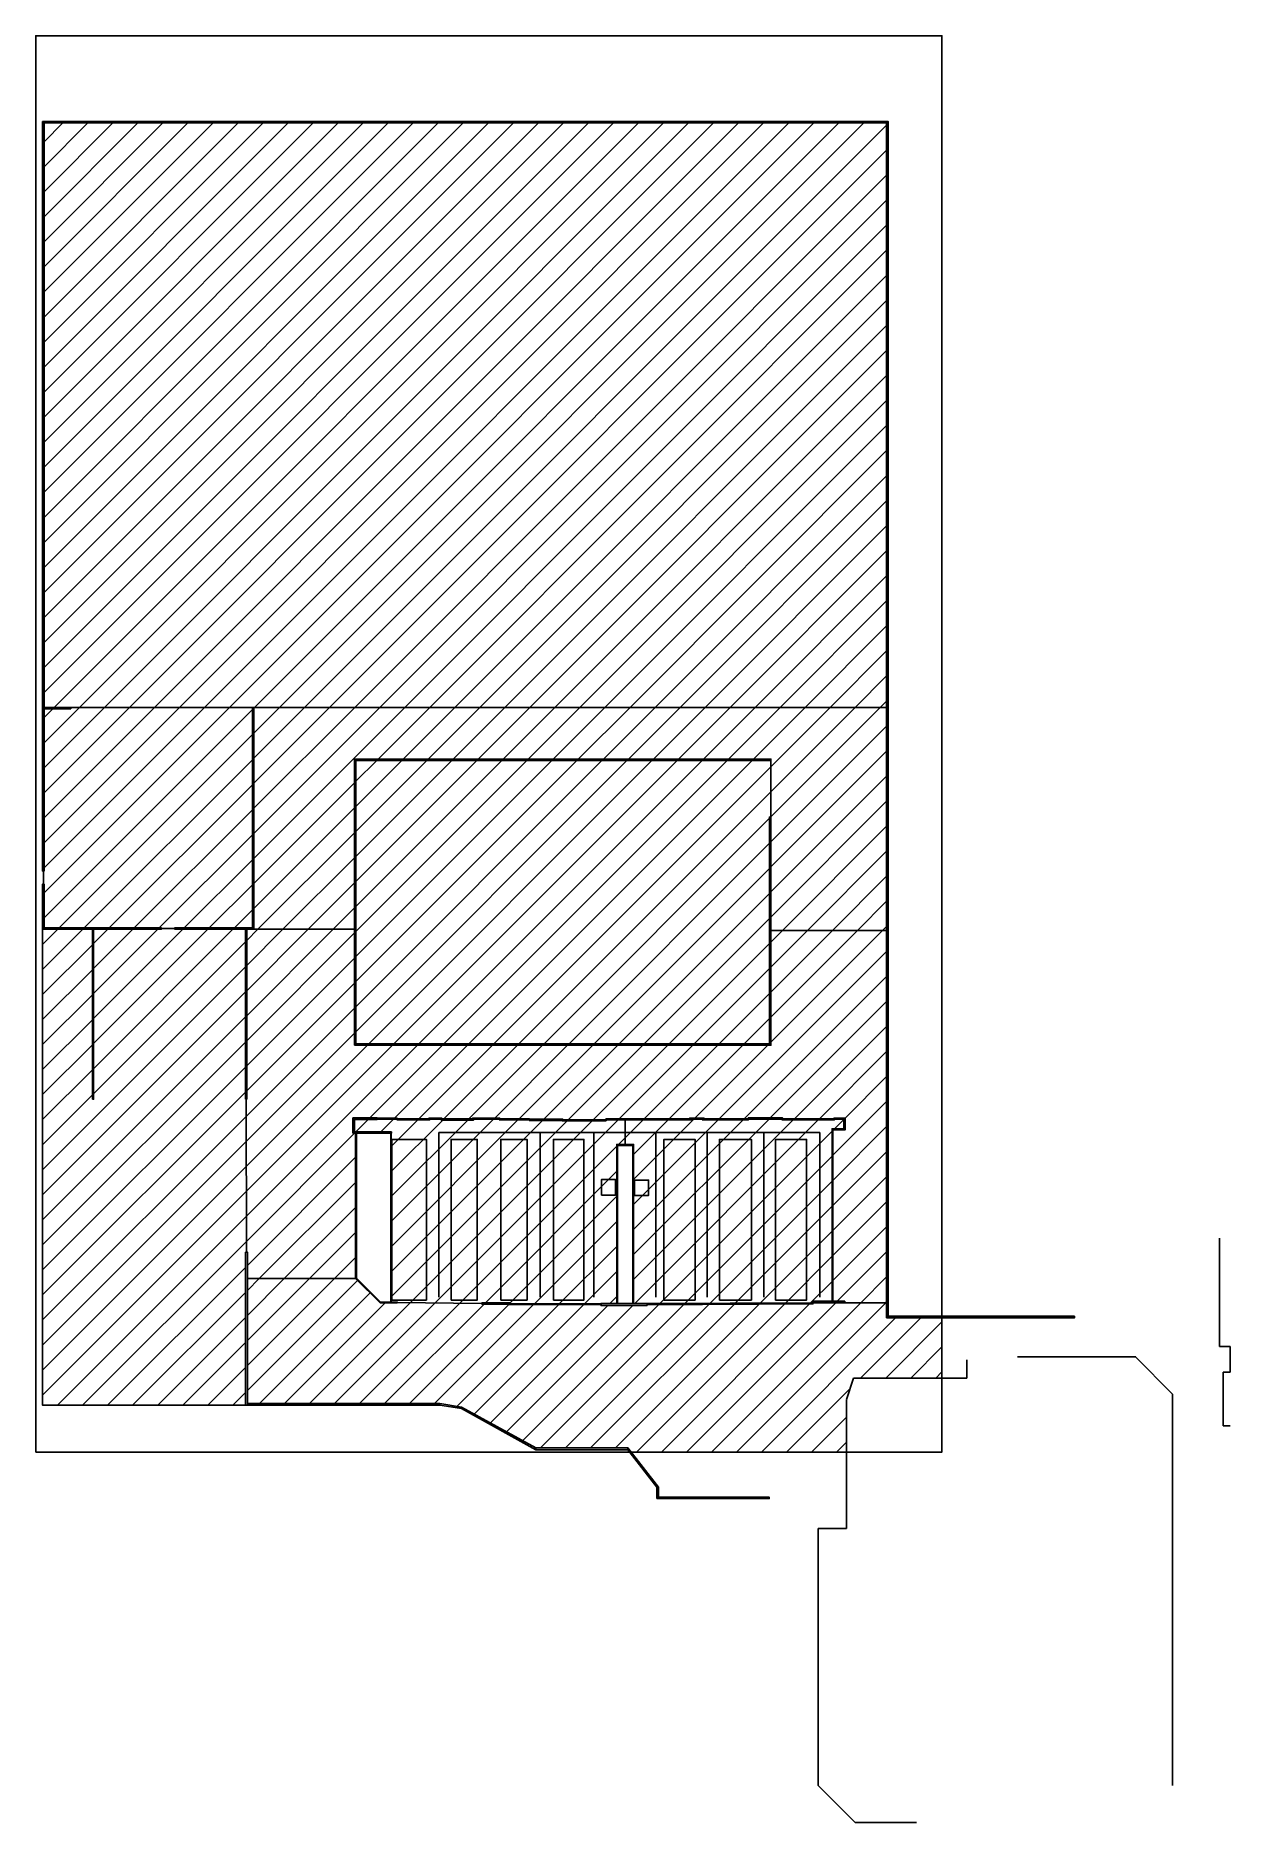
# Model space of a CAD drawing. Extents: x 0 to 84, y -26 to 100.
import ezdxf

# ---------------------------------------------------------------- set-up
doc = ezdxf.new("R2010")
doc.units = 0
doc.header["$MEASUREMENT"] = 0
doc.layers.get('0').update_dxf_attribs({"color": 3, "linetype": 'CONTINUOUS'})
doc.layers.add('[AREA]NORTH_CELL', color=9, linetype='CONTINUOUS', true_color=0xc0c0c0, transparency=0.5)
doc.layers.add('[AREA]ROAD_NORTH', color=120, linetype='CONTINUOUS', true_color=0x0ff0b8, transparency=0.5)
for name, color, linetype, transparency in [('[AREA]ROAD_MID', 170, 'CONTINUOUS', 0.5), ('[AREA]ROAD_SOUTH', 10, 'CONTINUOUS', 0.5), ('[AREA]SOUTH_PREP_EAST', 130, 'CONTINUOUS', 0.5), ('[AREA]SOUTH_PREP_WEST', 50, 'CONTINUOUS', 0.5), ('[AREA]THE_ARENA', 210, 'CONTINUOUS', 0.5), ('[AREA]WEST_CELL', 50, 'CONTINUOUS', 0.5), ('[ZONE]AVOID_ZONE', 2, 'CONTINUOUS', 0.5), ('[ZONE]DRIVABLE_ZONE', 9, 'CONTINUOUS', 0.7), ('[ZONE]EXCLUSION_ZONE', 1, 'CONTINUOUS', 0.5), ('[ZONE]PATHS', 3, 'CONTINUOUS', 0.5)]:
    doc.layers.add(name, color=color, linetype=linetype, transparency=transparency)
for name, color, linetype in [('[AREA]WEST_ANNEX', 3, 'CONTINUOUS'), ('[OBSTACLE]DOORS', 5, 'CONTINUOUS'), ('[OBSTACLE]WALLS', 15, 'CONTINUOUS')]:
    doc.layers.add(name, color=color, linetype=linetype)
doc.layers.add('[OBSTACLE]FENCE', color=2, linetype='CONTINUOUS', true_color=0xffff00)

msp = doc.modelspace()

# ---------------------------------------------------------------- hatches: boundary and pattern name
at = {"layer": '[AREA]NORTH_CELL', "linetype": 'ByBlock', "transparency": 33554508}
h = msp.add_hatch(dxfattribs=at)
h.set_pattern_fill('ANSI31', color=256, scale=10, style=2)
h.paths.add_polyline_path([(51.82, 28.83), (51.82, 28.83), (51.82, 28.83), (51.82, 44.83), (51.82, 44.83), (51.92, 44.83), (51.92, 44.83), (51.92, 44.83), (51.92, 44.83), (51.92, 48.83), (51.92, 48.83), (51.92, 48.83), (51.92, 48.83), (22.61, 48.83), (22.61, 48.83), (22.61, 48.83), (22.61, 48.83), (22.61, 28.83), (22.61, 28.83), (22.61, 28.83), (22.61, 28.83)])
at = {"layer": '[AREA]ROAD_MID', "linetype": 'ByBlock', "transparency": 33554508}
h = msp.add_hatch(dxfattribs=at)
h.set_pattern_fill('ANSI31', color=256, scale=10, style=2)
h.paths.add_polyline_path([(14.86, 24.91), (14.88, 14.12), (14.88, 14.12), (14.95, 14.12), (14.95, 14.12), (14.95, 12.25), (14.95, 12.25), (22.58, 12.26), (22.58, 12.26), (22.58, 12.26), (22.58, 12.26), (22.58, 22.51), (22.58, 22.51), (22.4, 22.51), (22.4, 22.51), (22.4, 22.61), (22.4, 22.61), (22.4, 22.61), (22.4, 22.61), (22.4, 23.6), (22.4, 23.6), (22.51, 23.6), (22.51, 23.6), (22.51, 23.59), (22.51, 23.59), (24.12, 23.59), (24.12, 23.59), (24.12, 23.58), (24.12, 23.58), (25.52, 23.58), (25.52, 23.58), (25.52, 23.53), (25.52, 23.53), (27.78, 23.53), (27.78, 23.53), (27.78, 23.58), (27.78, 23.58), (28.68, 23.58), (28.68, 23.58), (28.68, 23.52), (28.68, 23.52), (30.87, 23.52), (30.87, 23.52), (30.87, 23.58), (30.87, 23.58), (32.77, 23.58), (32.77, 23.58), (32.77, 23.53), (32.77, 23.53), (34.87, 23.53), (34.87, 23.53), (34.87, 23.51), (34.87, 23.51), (37.21, 23.51), (37.21, 23.51), (37.21, 23.46), (37.21, 23.46), (40.28, 23.46), (40.28, 23.46), (40.28, 23.53), (40.28, 23.53), (43.08, 23.53), (43.08, 23.53), (43.08, 23.53), (43.08, 23.53), (43.08, 23.53), (43.08, 23.53), (46.18, 23.53), (46.18, 23.53), (46.18, 23.58), (46.18, 23.58), (47.2, 23.58), (47.2, 23.58), (47.2, 23.53), (47.2, 23.53), (50.32, 23.53), (50.32, 23.53), (50.32, 23.59), (50.32, 23.59), (52.75, 23.59), (52.75, 23.59), (52.75, 23.53), (52.75, 23.53), (56.38, 23.53), (56.38, 23.53), (56.38, 23.58), (56.38, 23.58), (57.17, 23.58), (57.17, 23.58), (57.17, 23.58), (57.17, 23.58), (57.17, 23.58), (57.17, 23.58), (57.17, 22.83), (57.17, 22.83), (57.18, 22.83), (57.18, 22.83), (57.18, 22.76), (57.18, 22.76), (56.31, 22.76), (56.31, 22.76), (56.31, 10.65), (56.31, 10.65), (57.14, 10.65), (57.14, 10.65), (57.14, 10.54), (57.14, 10.54), (57.14, 10.54), (57.14, 10.54), (59.39, 10.54), (59.39, 10.54), (60.1, 10.54), (60.1, 10.54), (60.1, 36.83), (60.1, 36.83), (51.92, 36.83), (51.92, 36.83), (51.92, 28.83), (51.92, 28.83), (51.92, 28.83), (51.92, 28.83), (51.92, 28.73), (51.92, 28.73), (22.51, 28.73), (22.51, 28.73), (22.51, 28.83), (22.51, 28.83), (22.51, 28.83), (22.51, 28.83), (22.51, 36.91), (22.51, 36.91), (15.5, 36.91), (15.5, 36.91), (15.4, 36.91), (15.4, 36.91), (15.4, 36.91), (15.4, 36.91), (15.4, 36.91), (15.4, 36.91), (15.3, 36.91), (15.3, 36.91), (15.3, 36.91), (15.3, 36.91), (14.9, 36.91), (14.9, 36.91), (14.9, 36.91), (14.9, 36.91), (14.9, 24.91), (14.9, 24.91)])
at = {"layer": '[AREA]ROAD_NORTH', "linetype": 'ByBlock', "transparency": 33554508}
h = msp.add_hatch(dxfattribs=at)
h.set_pattern_fill('ANSI31', color=256, scale=10, style=0)
h.paths.add_polyline_path([(60.1, 52.58), (31.17, 52.58), (15.4, 52.58), (15.4, 52.58), (15.4, 36.91), (15.4, 36.91), (15.5, 36.91), (22.51, 36.91), (22.51, 48.83), (22.51, 48.83), (22.51, 48.93), (51.92, 48.93), (51.92, 48.85), (51.92, 48.83), (51.92, 48.83), (51.92, 44.83), (51.92, 44.83), (51.92, 44.81), (51.92, 36.83), (60.1, 36.83)])
at = {"layer": '[AREA]ROAD_SOUTH', "linetype": 'ByBlock', "transparency": 33554508}
h = msp.add_hatch(dxfattribs=at)
h.set_pattern_fill('ANSI31', color=256, scale=10, style=2)
h.paths.add_polyline_path([(57.27, 3.71), (57.77, 5.23), (64, 5.23), (64, 9.47), (60.21, 9.47), (60.21, 9.47), (60.1, 9.47), (60.1, 10.54), (59.39, 10.54), (57.14, 10.54), (57.14, 10.54), (57.12, 10.54), (54.89, 10.54), (54.89, 10.54), (54.89, 10.46), (43.18, 10.4), (43.18, 10.36), (39.92, 10.36), (39.92, 10.4), (33.43, 10.42), (33.43, 10.45), (31.52, 10.45), (31.52, 10.5), (25.53, 10.57), (25.53, 10.55), (24.32, 10.55), (22.58, 12.26), (22.58, 12.26), (14.95, 12.25), (14.95, 3.42), (14.95, 3.42), (28.55, 3.42), (28.55, 3.42), (28.55, 3.42), (30.07, 3.18), (30.07, 3.18), (35.33, 0.3), (35.33, 0.3), (35.33, 0.3), (41.83, 0.3), (41.83, 0.3), (42.07, 0), (57.27, 0), (57.27, 3.69)])
at = {"layer": '[AREA]SOUTH_PREP_EAST', "linetype": 'ByBlock', "transparency": 33554508}
h = msp.add_hatch(dxfattribs=at)
h.set_pattern_fill('ANSI31', color=256, scale=10, style=2)
h.paths.add_polyline_path([(56.25, 10.65), (56.25, 22.83), (56.25, 22.83), (56.31, 22.83), (56.31, 22.83), (56.31, 22.83), (57.08, 22.83), (57.08, 23.5), (56.4, 23.5), (56.4, 23.45), (52.7, 23.45), (52.7, 23.51), (50.33, 23.51), (50.33, 23.45), (47.08, 23.45), (47.08, 23.5), (46.33, 23.5), (46.33, 23.45), (43.08, 23.45), (43.08, 23.45), (41.64, 23.45), (41.64, 21.72), (42.23, 21.72), (42.23, 21.72), (42.23, 21.72), (42.23, 10.5), (43.18, 10.5), (43.18, 10.5), (54.89, 10.56), (54.89, 10.65)])
at = {"layer": '[AREA]SOUTH_PREP_WEST', "linetype": 'ByBlock', "transparency": 33554508}
h = msp.add_hatch(dxfattribs=at)
h.set_pattern_fill('ANSI31', color=256, scale=10, style=2)
h.paths.add_polyline_path([(41.04, 10.5), (41.04, 21.65), (41.04, 21.72), (41.04, 21.72), (41.09, 21.72), (41.09, 21.72), (41.64, 21.72), (41.64, 23.45), (40.28, 23.45), (40.28, 23.39), (37.19, 23.39), (37.19, 23.42), (34.85, 23.42), (34.85, 23.45), (32.73, 23.45), (32.73, 23.5), (30.93, 23.5), (30.93, 23.44), (28.63, 23.44), (28.63, 23.5), (27.82, 23.5), (27.82, 23.45), (25.51, 23.45), (25.51, 23.5), (24.12, 23.5), (24.12, 23.49), (22.51, 23.49), (22.51, 22.61), (22.51, 22.61), (25.12, 22.61), (25.12, 22.51), (25.11, 22.51), (25.11, 10.59), (25.53, 10.59), (25.53, 10.57), (31.52, 10.5), (31.52, 10.55), (33.47, 10.55), (33.47, 10.48), (39.92, 10.45), (39.92, 10.5)])
at = {"layer": '[AREA]THE_ARENA', "linetype": 'ByBlock', "transparency": 33554508}
h = msp.add_hatch(dxfattribs=at)
h.set_pattern_fill('ANSI31', color=256, scale=10, style=0)
h.paths.add_polyline_path([(15.4, 52.58), (31.17, 52.58), (60.1, 52.58), (60.1, 93.84), (0.59, 93.84), (0.59, 52.58), (2.46, 52.58), (2.48, 52.58), (2.48, 52.58), (4.58, 52.58), (15.3, 52.58), (15.3, 52.58), (15.32, 52.58), (15.38, 52.58)])
at = {"layer": '[AREA]WEST_ANNEX', "linetype": 'ByBlock', "transparency": 33554508}
h = msp.add_hatch(dxfattribs=at)
h.set_pattern_fill('ANSI31', color=256, scale=10, style=0)
h.paths.add_polyline_path([(0.49, 25.82), (0.49, 3.31), (14.81, 3.31), (14.81, 3.31), (14.81, 14.12), (14.88, 14.12), (14.86, 24.91), (14.81, 24.91), (14.81, 36.91), (14.81, 36.91), (13.3, 36.91), (13.3, 36.91), (10.5, 36.91), (10.5, 36.91), (9.81, 36.91), (9.81, 36.96), (8.88, 36.96), (8.88, 36.91), (8.4, 36.91), (8.4, 36.91), (5.6, 36.91), (5.6, 36.91), (4.09, 36.91), (4.09, 36.91), (4.09, 24.91), (4, 24.91), (4, 36.91), (4, 36.91), (0.59, 36.91), (0.59, 36.91), (0.59, 36.91), (0.49, 36.91)])
at = {"layer": '[AREA]WEST_CELL', "linetype": 'ByBlock', "transparency": 33554508}
h = msp.add_hatch(dxfattribs=at)
h.set_pattern_fill('ANSI31', color=256, scale=10, style=0)
h.paths.add_polyline_path([(15.3, 52.58), (4.58, 52.58), (2.48, 52.58), (2.48, 52.58), (2.48, 52.48), (0.59, 52.48), (0.59, 52.48), (0.59, 41.02), (0.54, 41.02), (0.54, 40.1), (0.59, 40.1), (0.59, 37.01), (0.59, 37.01), (5.6, 37.01), (5.6, 37.01), (5.6, 37.01), (8.4, 37.01), (8.4, 37.01), (8.4, 37.01), (8.88, 37.01), (8.88, 36.96), (9.81, 36.96), (9.81, 37.01), (10.5, 37.01), (10.5, 37.01), (10.5, 37.01), (13.3, 37.01), (13.3, 37.01), (13.3, 37.01), (15.3, 37.01), (15.3, 37.01)])

# ---------------------------------------------------------------- linework, layer by layer
at = {"linetype": 'ByBlock'}
for p, q in [((2.48, 52.58), (15.3, 52.58)), ((15.4, 52.58), (60.1, 52.58)), ((0.54, 41.02), (0.54, 40.1)), ((8.88, 36.96), (9.81, 36.96)), ((15.4, 36.91), (22.51, 36.91)), ((51.92, 36.83), (60.1, 36.83)), ((41.64, 21.72), (41.64, 23.45)), ((22.58, 12.26), (14.95, 12.25)), ((25.53, 10.57), (31.52, 10.5)), ((57.14, 10.54), (60.1, 10.54))]:
    msp.add_line(p, q, dxfattribs=at)
for points in [[(51.92, 48.83), (51.92, 44.83)], [(0.49, 36.91), (0.49, 3.31), (14.81, 3.31)], [(14.86, 24.91), (14.88, 14.12)]]:
    msp.add_lwpolyline(points, dxfattribs=at)
at = {"layer": '[OBSTACLE]DOORS'}
for points in [[(5.6, 36.91), (8.4, 36.91), (8.4, 37.01), (5.6, 37.01)], [(10.5, 36.91), (13.3, 36.91), (13.3, 37.01), (10.5, 37.01)], [(25.51, 23.45), (27.82, 23.45), (27.82, 23.53), (25.51, 23.53)], [(28.63, 23.44), (30.93, 23.44), (30.93, 23.52), (28.63, 23.52)], [(32.73, 23.45), (34.87, 23.45), (34.87, 23.53), (32.73, 23.53)], [(43.08, 23.45), (46.33, 23.45), (46.33, 23.53), (43.08, 23.53)], [(47.08, 23.45), (50.33, 23.45), (50.33, 23.53), (47.08, 23.53)], [(52.7, 23.45), (56.4, 23.45), (56.4, 23.53), (52.7, 23.53)], [(43.18, 10.4), (54.89, 10.46), (54.89, 10.54), (43.18, 10.5)]]:
    msp.add_lwpolyline(points, close=True, dxfattribs=at)
at = {"layer": '[OBSTACLE]FENCE'}
for points in [[(65.77, 6.51), (65.77, 5.23)], [(69.34, 6.73), (77.69, 6.73)], [(77.67, 6.73), (80.3, 4.1)], [(57.77, 5.23), (57.27, 3.71)], [(65.77, 5.23), (57.77, 5.23)], [(80.3, 4.08), (80.3, -23.54)], [(57.27, 3.69), (57.27, -5.39)], [(57.27, -5.39), (55.27, -5.4)], [(55.27, -5.4), (55.27, -23.54)], [(55.27, -23.54), (57.87, -26.14)], [(57.87, -26.14), (62.2, -26.14)]]:
    msp.add_lwpolyline(points, dxfattribs=at)
at = {"layer": '[OBSTACLE]WALLS'}
for p, q in [((41.83, 0.3), (43.98, -2.47)), ((41.83, 0.15), (41.83, 0.3)), ((43.87, -2.47), (41.83, 0.15)), ((43.98, -2.47), (43.87, -2.47))]:
    msp.add_line(p, q, dxfattribs=at)
at = {"layer": '[OBSTACLE]WALLS', "linetype": 'ByBlock'}
for points in [[(60.21, 93.84), (0.49, 93.84), (0.49, 93.94), (60.21, 93.94)], [(0.49, 93.94), (0.59, 93.94), (0.59, 52.48), (0.49, 52.48)]]:
    msp.add_lwpolyline(points, close=True, dxfattribs=at)
at = {"layer": '[OBSTACLE]WALLS'}
for points in [[(60.1, 9.47), (60.21, 9.47), (60.21, 93.94), (60.1, 93.94)], [(0.49, 52.48), (2.48, 52.48), (2.48, 52.58), (0.49, 52.58)], [(0.49, 41.02), (0.59, 41.02), (0.59, 52.48), (0.49, 52.48)], [(15.3, 36.91), (15.4, 36.91), (15.4, 52.58), (15.3, 52.58)], [(22.51, 48.83), (51.92, 48.83), (51.92, 48.93), (22.51, 48.93)], [(22.51, 28.83), (22.61, 28.83), (22.61, 48.83), (22.51, 48.83)], [(51.92, 28.83), (51.82, 28.83), (51.82, 44.83), (51.92, 44.83)], [(0.49, 36.91), (0.59, 36.91), (0.59, 40.1), (0.49, 40.1)], [(0.59, 36.91), (5.6, 36.91), (5.6, 37.01), (0.59, 37.01)], [(4, 24.91), (4.09, 24.91), (4.09, 36.91), (4, 36.91)], [(8.4, 36.91), (8.88, 36.91), (8.88, 37.01), (8.4, 37.01)], [(9.81, 36.91), (10.5, 36.91), (10.5, 37.01), (9.81, 37.01)], [(13.3, 36.91), (15.3, 36.91), (15.3, 37.01), (13.3, 37.01)], [(14.81, 24.91), (14.9, 24.91), (14.9, 36.91), (14.81, 36.91)], [(22.51, 28.73), (51.92, 28.73), (51.92, 28.83), (22.51, 28.83), (22.51, 28.73)], [(22.4, 22.61), (22.51, 22.61), (22.51, 23.6), (22.4, 23.6)], [(22.47, 23.59), (24.12, 23.59), (24.12, 23.49), (22.47, 23.49)], [(24.11, 23.5), (25.52, 23.5), (25.52, 23.58), (24.11, 23.58)], [(27.78, 23.5), (28.68, 23.5), (28.68, 23.58), (27.78, 23.58)], [(30.87, 23.5), (32.77, 23.5), (32.77, 23.58), (30.87, 23.58)], [(34.85, 23.42), (37.21, 23.42), (37.21, 23.51), (34.85, 23.51)], [(37.19, 23.39), (40.28, 23.39), (40.28, 23.46), (37.19, 23.46)], [(40.28, 23.45), (43.08, 23.45), (43.08, 23.53), (40.28, 23.53)], [(46.18, 23.5), (47.2, 23.5), (47.2, 23.58), (46.18, 23.58)], [(50.32, 23.51), (52.75, 23.51), (52.75, 23.59), (50.32, 23.59)], [(56.25, 10.65), (56.31, 10.65), (56.31, 22.83), (56.25, 22.83)], [(56.25, 22.76), (57.18, 22.76), (57.18, 22.83), (56.25, 22.83)], [(56.38, 23.5), (57.17, 23.5), (57.17, 23.58), (56.38, 23.58)], [(57.08, 22.76), (57.17, 22.76), (57.17, 23.58), (57.08, 23.58)], [(22.4, 22.51), (25.12, 22.51), (25.12, 22.61), (22.4, 22.61)], [(25.53, 10.55), (24.32, 10.55), (22.58, 12.26), (22.58, 22.52), (22.65, 22.52), (22.65, 12.29), (24.35, 10.59), (25.53, 10.59)], [(25.07, 10.59), (25.11, 10.59), (25.11, 22.58), (25.07, 22.58)], [(41.04, 10.49), (41.09, 10.49), (41.09, 21.72), (41.04, 21.72)], [(41.04, 21.65), (42.23, 21.65), (42.23, 21.72), (41.04, 21.72)], [(42.18, 10.5), (42.23, 10.5), (42.23, 21.72), (42.18, 21.72)], [(14.81, 14.12), (14.95, 14.12), (14.95, 3.31), (14.81, 3.31)], [(31.52, 10.45), (33.47, 10.45), (33.47, 10.55), (31.52, 10.55)], [(33.43, 10.42), (39.94, 10.4), (39.94, 10.46), (33.43, 10.5)], [(39.92, 10.36), (43.18, 10.36), (43.18, 10.5), (39.92, 10.5)], [(54.89, 10.54), (57.14, 10.54), (57.14, 10.65), (54.89, 10.65)], [(60.21, 9.47), (73.36, 9.47), (73.36, 9.59), (60.21, 9.59)], [(14.95, 3.31), (28.55, 3.31), (28.55, 3.42), (14.95, 3.42)], [(28.55, 3.31), (30.07, 3.07), (30.07, 3.18), (28.55, 3.42)], [(30.07, 3.18), (35.33, 0.3), (35.33, 0.15), (30.07, 3.07), (30.07, 3.18)], [(35.33, 0.15), (41.83, 0.15), (41.83, 0.3), (35.33, 0.3)], [(43.87, -2.47), (43.98, -2.47), (43.98, -3.27), (43.87, -3.27)], [(43.9, -3.19), (51.81, -3.19), (51.81, -3.28), (43.9, -3.28)]]:
    msp.add_lwpolyline(points, close=True, dxfattribs=at)
for points in [[(83.61, 15.11), (83.61, 7.45)], [(83.61, 7.45), (84.37, 7.45)], [(84.37, 7.45), (84.37, 5.65)], [(84.37, 5.65), (83.86, 5.65)], [(83.86, 5.65), (83.86, 1.85)], [(83.86, 5.65), (84.37, 5.65)], [(83.86, 1.85), (84.37, 1.85)]]:
    msp.add_lwpolyline(points, dxfattribs=at)
at = {"layer": '[ZONE]AVOID_ZONE'}
for points in [[(25.15, 10.73), (27.59, 10.73), (27.59, 22.08), (25.15, 22.08)], [(29.34, 10.73), (31.19, 10.73), (31.19, 22.08), (29.34, 22.08)], [(32.85, 10.73), (34.7, 10.73), (34.7, 22.08), (32.85, 22.08)], [(36.57, 10.73), (38.72, 10.73), (38.72, 22.08), (36.57, 22.08)], [(44.37, 10.73), (46.57, 10.73), (46.57, 22.08), (44.37, 22.08)], [(48.29, 10.73), (50.55, 10.73), (50.55, 22.08), (48.29, 22.08)], [(52.25, 10.73), (54.44, 10.73), (54.44, 22.08), (52.25, 22.08)]]:
    msp.add_lwpolyline(points, close=True, dxfattribs=at)
at = {"layer": '[ZONE]DRIVABLE_ZONE', "linetype": 'ByBlock'}
msp.add_lwpolyline([(0, 0), (64, 0), (64, 100), (0, 100)], close=True, dxfattribs=at)
at = {"layer": '[ZONE]EXCLUSION_ZONE'}
for points in [[(39.96, 18.15), (40.96, 18.15), (40.96, 19.24), (39.96, 19.24)], [(42.29, 18.12), (43.28, 18.12), (43.28, 19.2), (42.29, 19.2)]]:
    msp.add_lwpolyline(points, close=True, dxfattribs=at)
at = {"layer": '[ZONE]PATHS'}
for points in [[(28.46, 22.57), (28.46, 10.95)], [(28.46, 22.57), (55.37, 22.57)], [(35.63, 22.57), (35.63, 10.95)], [(39.41, 22.57), (39.41, 10.94)], [(43.79, 22.57), (43.79, 10.94)], [(47.43, 22.58), (47.43, 10.94)], [(51.42, 22.57), (51.42, 10.94)], [(55.38, 22.57), (55.37, 10.94)]]:
    msp.add_lwpolyline(points, dxfattribs=at)

doc.saveas('drawing.dxf')
